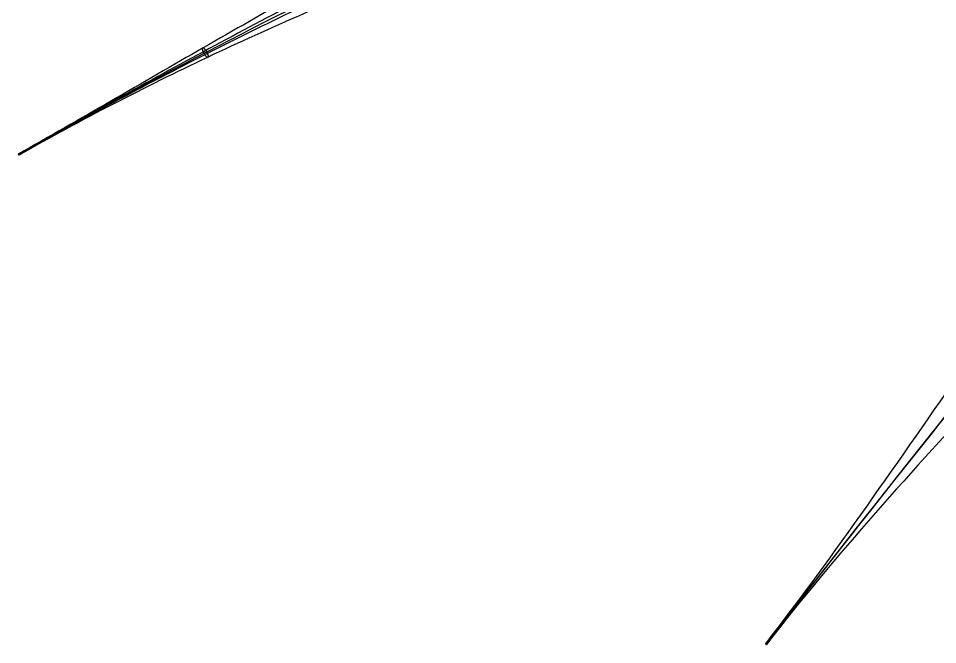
# Model space of a CAD drawing. Header units: inches. Extents: x -26 to 25.3, y -39.2 to 17.5.
# Drawn here: x -26.04 to -11.53, y -23.43 to -13.54 of the extents above; entities that cross this region are included whole.
import ezdxf

# ---------------------------------------------------------------- set-up
doc = ezdxf.new("R2010")
doc.units = ezdxf.units.IN
doc.header["$MEASUREMENT"] = 0
doc.layers.add('Default', color=7, linetype='Continuous', true_color=0xffffff)

msp = doc.modelspace()

# ---------------------------------------------------------------- linework, layer by layer
at = {"layer": 'Default', "extrusion": (0.865796, 0.492858, -0.086534)}
msp.add_circle((-0.758, 55.076, -35.29), 0.01, dxfattribs=at)
at = {"layer": 'Default', "extrusion": (0.601864, 0.780406, -0.169488)}
msp.add_circle((-3.029, 45.24, -35.426), 0.01, dxfattribs=at)
at = {"layer": 'Default', "extrusion": (-0.499903, 0.844222, -0.193354)}
msp.add_arc((32.088, 37.72, -11.433), 19.139, 95.06, 136.262, dxfattribs=at)
at = {"layer": 'Default', "extrusion": (0.775034, -0.519623, 0.359604)}
msp.add_arc((-44.256, -44.56, 19.328), 92.873, 72.76283, 79.53478, dxfattribs=at)
at = {"layer": 'Default'}
for points in [[(-15.097, -9.985, 52.287), (-15.864, -10.253, 53.104), (-17.517, -10.952, 54.599), (-20.23, -12.359, 56.311), (-23.091, -13.985, 57.449), (-25.056, -15.125, 57.828), (-26.041, -15.686, 57.927)], [(-15.386, -10.479, 51.853), (-16.126, -10.737, 52.641), (-17.686, -11.354, 54.138), (-20.269, -12.565, 56.008), (-23.08, -14.031, 57.358), (-25.054, -15.131, 57.816), (-26.039, -15.692, 57.914)], [(-14.646, -10.479, 52.549), (-15.421, -10.749, 53.374), (-17.145, -11.395, 54.851), (-20.03, -12.623, 56.467), (-23.042, -14.061, 57.494), (-25.049, -15.136, 57.834), (-26.034, -15.697, 57.933)], [(-14.935, -10.973, 52.115), (-15.683, -11.233, 52.911), (-17.313, -11.796, 54.39), (-20.069, -12.829, 56.164), (-23.031, -14.107, 57.403), (-25.047, -15.142, 57.822), (-26.032, -15.703, 57.92)]]:
    msp.add_open_spline(points, degree=3, knots=[0, 0, 0, 0, 3.412712, 6.881478, 10.350244, 13.762956, 13.762956, 13.762956, 13.762956], dxfattribs=at)
at = {"layer": 'Default', "extrusion": (0.856015, 0.447683, -0.25849)}
msp.add_rational_spline([(-23.059, -14.099, 57.412), (-23.091, -14.023, 57.439), (-23.123, -14.009, 57.359), (-23.154, -13.995, 57.28), (-23.122, -14.071, 57.254), (-23.09, -14.147, 57.227), (-23.059, -14.161, 57.307), (-23.028, -14.175, 57.386), (-23.059, -14.099, 57.412)], [1, 0.707106781187, 1, 0.707106781187, 1, 0.707106781187, 1, 0.707106781187, 1], degree=2, knots=[0, 0, 0, 0.797179, 0.797179, 1.594358, 1.594358, 2.391537, 2.391537, 3.188717, 3.188717, 3.188717], dxfattribs=at)
at = {"layer": 'Default'}
for points in [[(-7.912, -14.776, 48.14), (-10.189, -17.47, 49.154), (-12.048, -20.566, 49.971), (-14.249, -23.419, 50.59)], [(-7.434, -14.997, 48.627), (-9.72, -17.702, 49.646), (-12.042, -20.574, 49.981), (-14.24, -23.424, 50.6)], [(-7.615, -15.211, 47.652), (-9.869, -17.877, 48.656), (-12.035, -20.565, 49.959), (-14.242, -23.426, 50.58)], [(-7.137, -15.431, 48.14), (-9.4, -18.109, 49.148), (-12.029, -20.573, 49.969), (-14.233, -23.431, 50.59)]]:
    msp.add_open_spline(points, degree=3, dxfattribs=at)

doc.saveas('drawing.dxf')
